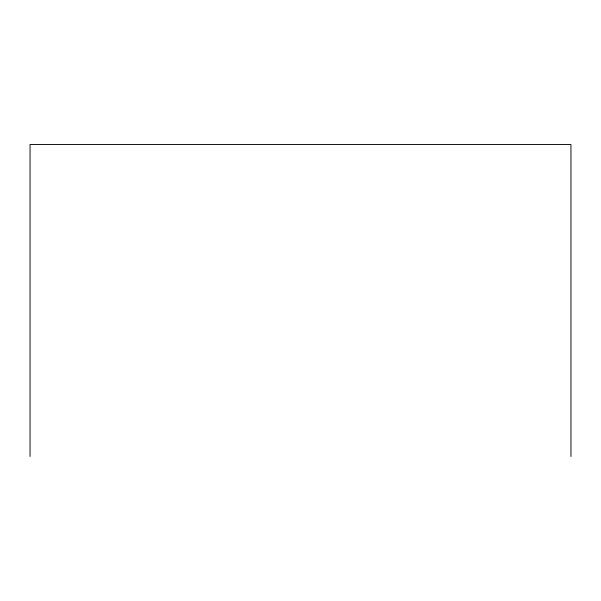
<?xml version="1.0" encoding="UTF-8"?>
<svg xmlns="http://www.w3.org/2000/svg" width="601" height="601" viewBox="0 0 601 601"><rect width="100%" height="100%" fill="white"/><g stroke="black" fill="none" stroke-linecap="round" stroke-linejoin="round"><path stroke-width="0.9" d="M570.95 456.475L570.95 144.525L30.05 144.525L30.05 456.475"/></g></svg>
